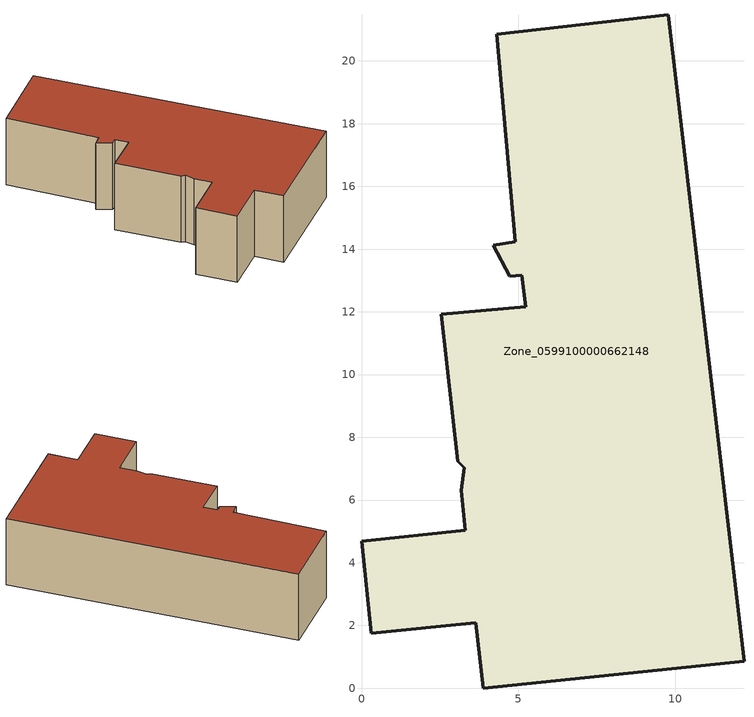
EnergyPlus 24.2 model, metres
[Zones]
Zone_0599100000662148
 floor ground (C_G): 3.27,7.02 3.07,7.23 2.54,11.93 5.24,12.16 5.11,13.17 4.72,13.14 4.2,14.13 4.91,14.23 4.31,20.85 9.79,21.47 12.2,0.86 3.89,0 3.65,2.08 0.31,1.75 0,4.69 3.32,5.04 3.17,6.3 z0.26
 wall outside (C_F): 0.31,1.75 3.65,2.08 3.89,0 12.2,0.86 9.79,21.47 4.31,20.85 4.91,14.23 4.2,14.13 4.72,13.14 5.11,13.17 5.24,12.16 2.54,11.93 3.07,7.23 3.27,7.02 3.17,6.3 3.32,5.04 0,4.69 0.31,1.75 z0.26:5.58
 roof outside (C_R): 3.07,7.23 3.27,7.02 3.17,6.3 3.32,5.04 0,4.69 0.31,1.75 3.65,2.08 3.89,0 12.2,0.86 9.79,21.47 4.31,20.85 4.91,14.23 4.2,14.13 4.72,13.14 5.11,13.17 5.24,12.16 2.54,11.93 z5.58
[BUILDING]
Pand.0599100000662148: North Axis=0; Terrain=City; Loads Convergence Tolerance Value=0.04; Temperature Convergence Tolerance Value=0.4; Solar Distribution=FullExterior; Maximum Number of Warmup Days=25; Minimum Number of Warmup Days=1
[Site:Location]
Rotterdam.The.Hague.AP_ZH_NLD Design_Conditions: Latitude=51.96; Longitude=4.45; Time Zone=1; Elevation=-4.5
[SITE:GROUNDTEMPERATURE:BUILDINGSURFACE]
18, 18, 18, 18, 18, 18, 18, 18, 18, 18, 18, 18
[MATERIAL] Thermal Absorptance=0.9; Solar Absorptance=0.7; Visible Absorptance=0.7
Name | Roughness | Thickness | Conductivity | Density | Specific Heat
G.TC.1946 | MediumSmooth | 0.15 | 1 | 540 | 1210
F.TC.1946 | Rough | 0.3 | 0.857143 | 1920 | 840
R.TC.1946 | MediumRough | 0.2 | 0.909091 | 1500 | 1000
[CONSTRUCTION]
C_G: G.TC.1946
C_F: F.TC.1946
C_R: R.TC.1946
[ZONE]
Zone_0599100000662148: Type=1; Multiplier=1; Ceiling Height=Autocalculate; Volume=Autocalculate; Floor Area=autocalculate; Part of Total Floor Area=Yes
[ZONEINFILTRATION:DESIGNFLOWRATE]
Infil_Zone_0599100000662148: Zone or ZoneList or Space or SpaceList=Zone_0599100000662148; Schedule=AlwaysOn; Design Flow Rate Calculation Method=Flow/Area; Flow Rate per Floor Area=0.003; Constant Term Coefficient=1; Temperature Term Coefficient=0; Velocity Term Coefficient=0; Velocity Squared Term Coefficient=0
[HVACTEMPLATE:ZONE:IDEALLOADSAIRSYSTEM]
Zone_0599100000662148: Maximum Heating Supply Air Temperature=50; Minimum Cooling Supply Air Temperature=13; Maximum Heating Supply Air Humidity Ratio=0.0156; Minimum Cooling Supply Air Humidity Ratio=0.0077; Heating Limit=NoLimit; Cooling Limit=NoLimit; Dehumidification Control Type=ConstantSensibleHeatRatio; Cooling Sensible Heat Ratio=0.7; Dehumidification Setpoint=60; Humidification Control Type=None; Humidification Setpoint=30; Outdoor Air Method=None; Outdoor Air Flow Rate per Person=0.00944; Outdoor Air Flow Rate per Zone Floor Area=0; Outdoor Air Flow Rate per Zone=0; Demand Controlled Ventilation Type=None; Outdoor Air Economizer Type=NoEconomizer; Heat Recovery Type=None; Sensible Heat Recovery Effectiveness=0.7; Latent Heat Recovery Effectiveness=0.65
[ZONECONTROL:THERMOSTAT]
ThermostatControl_Zone_0599100000662148: Zone or ZoneList=Zone_0599100000662148; Control Type Schedule=DualSetpointControlType; Control 1=Thermostat_Zone_0599100000662148; Temperature Difference Between Cutout And Setpoint=0
[THERMOSTATSETPOINT:DUALSETPOINT]
Thermostat_Zone_0599100000662148: Heating Setpoint Temperature Schedule=HeatingSetpoint_Zone_0599100000662148; Cooling Setpoint Temperature Schedule=CoolingSetpoint_Zone_0599100000662148
[SCHEDULE:COMPACT]
HeatingSetpoint_Zone_0599100000662148: Through: 12/31, For: AllDays, Until: 24:00, 21
CoolingSetpoint_Zone_0599100000662148: Through: 12/31, For: AllDays, Until: 24:00, 24
DualSetpointControlType: Through: 12/31, For: AllDays, Until: 24:00, 4
AlwaysOn: Through: 12/31, For: AllDays, Until: 24:00, 1
